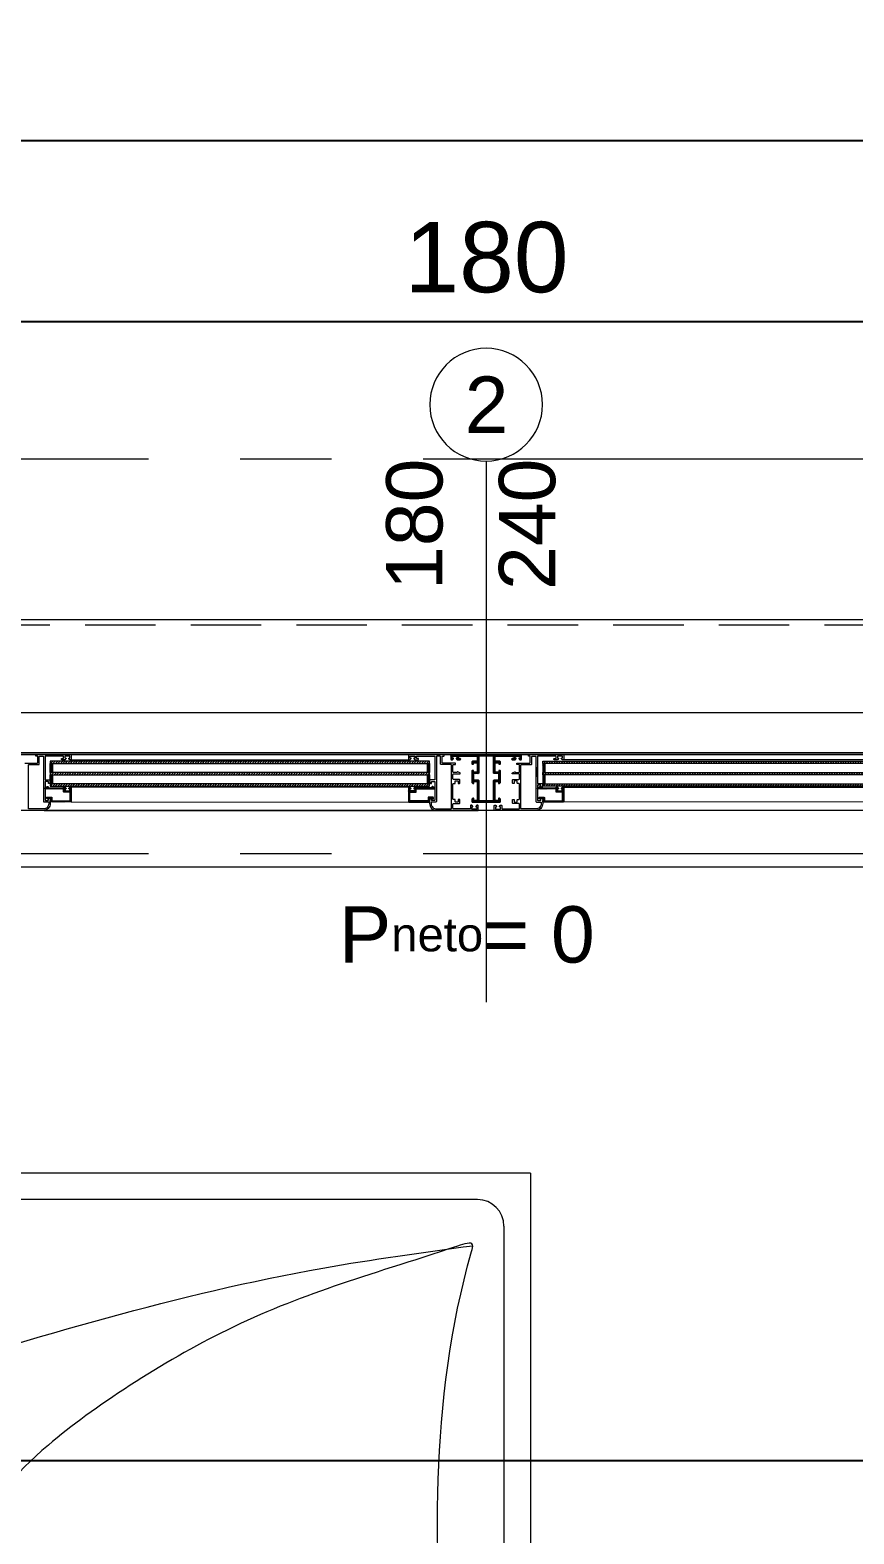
# Model space of a CAD drawing. Header units: centimetres. Extents: x 105417 to 110818, y -55119 to -48326.
# Drawn here: x 109283.3 to 109429.6, y -52203 to -51936.2 of the extents above; entities that cross this region are included whole.
import ezdxf

# ---------------------------------------------------------------- set-up
doc = ezdxf.new("R2010")
doc.units = ezdxf.units.CM
doc.header["$LTSCALE"] = 50
doc.header["$MEASUREMENT"] = 0
doc.linetypes.add('AXES', pattern=[2, 1.25, -0.25, 0.25, -0.25])
doc.linetypes.add('CACHE', pattern=[0.375, 0.25, -0.125])
doc.layers.get('0').update_dxf_attribs({"color": 8})
for name, color, linetype in [('AXES', 10, 'AXES'), ('BORD', 5, 'Continuous'), ('COTE 50ème', 1, 'Continuous')]:
    doc.layers.add(name, color=color, linetype=linetype)
for name, color, linetype, lineweight in [('CONSOLE ISOL.', 214, 'Continuous', 15), ('MACONNERIE COUPE', 7, 'Continuous', 30), ('mobilimi', 8, 'Continuous', 9), ('WINDOWS', 21, 'Continuous', 5)]:
    doc.layers.add(name, color=color, linetype=linetype, lineweight=lineweight)
doc.styles.add('GENERATED_STYLE_1', font='arial.ttf')
doc.styles.add('RS_TXT_50', font='arial.ttf', dxfattribs={"height": 12.5})
doc.dimstyles.new('RS_50CM_LINEAIRE', dxfattribs={"dimscale": 5, "dimtxt": 12.5, "dimasz": 1.5, "dimexe": 1, "dimexo": 2.5, "dimgap": 1, "dimtad": 1, "dimdec": 1, "dimrnd": 0.5, "dimdsep": 46, "dimtxsty": 'RS_TXT_50', "dimblk1": 'ARCHTICK', "dimblk2": 'ARCHTICK', "dimsah": 1, "dimcen": 2.5, "dimdle": 1, "dimclrt": 4, "dimadec": 0, "dimazin": 2, "dimtfac": 1, "dimtdec": 1, "dimtix": 1, "dimtmove": 2, "dimatfit": 3, "dimfxl": 1, "dimtolj": 1, "dimtzin": 0, "dimarcsym": 0})
pattern_1 = [(135, (-46708.70849, -43852.52553), (-0.08838834765, -0.08838834765), [])]
pattern_2 = [(135, (-46708.9128, -43852.52553), (-0.2209708691, -0.2209708691), [])]

# ---------------------------------------------------------------- blocks, each defined once
blk = doc.blocks.new('A$Ceb270309')
at = {"layer": 'AXES', "lineweight": 5, "ltscale": 1.3}
for p, q in [((3195, -1150), (-1985, -1150)), ((3195, -1220), (-1985, -1220))]:
    blk.add_line(p, q, dxfattribs=at)
blk = doc.blocks.new('A$C5934f773')
at = {"layer": 'mobilimi'}
for p, q in [((79.77, -197.79), (79.77, 0)), ((75.06, -188.38), (75.06, -30.8)), ((70.35, -193.09), (-70.35, -193.09)), ((79.77, -197.79), (-79.77, -197.79))]:
    blk.add_line(p, q, dxfattribs=at)
blk.add_arc((70.35, -188.38), 4.71, 270, 0, dxfattribs=at)
for points, knots in [([(-69.01, -187.94), (-51.08, -186.03), (-9.57, -181.63), (39.53, -179.68), (67.8, -187.91), (61.62, -169.18), (55.29, -146.25), (25.25, -100.36), (13.63, -98.53), (-3.54, -82.98), (9.94, -75.16), (19.96, -66.56), (27.58, -57.55), (32.87, -50.55), (11.56, -65.79), (-0.19, -65.11), (-3.33, -62.52), (-9.91, -60.66)], [5766.267478, 5766.267478, 5766.267478, 5766.267478, 6326.544882, 7063.125625, 7075.853468, 7104.137891, 7482.255608, 7822.118426, 8365.070605, 8376.683952, 8384.467459, 8620.875161, 8806.816714, 8824.217175, 8839.174614, 9041.086843, 9254.378307, 9254.378307, 9254.378307, 9254.378307]), ([(32.39, -50.81), (35.9, -62.16), (47.14, -98.56), (60.96, -143.78), (65.67, -178.67), (66.87, -187.55)], [0, 0, 0, 0, 378.531329, 1213.951151, 1499.195268, 1499.195268, 1499.195268, 1499.195268])]:
    blk.add_open_spline(points, degree=3, knots=knots, dxfattribs=at)
blk = doc.blocks.new('DRITARE POS 2')
at = {"layer": 'WINDOWS'}
h = blk.add_hatch(dxfattribs=at)
h.set_pattern_fill('ANSI31', color=140, scale=2.5, angle=450)
h.set_pattern_definition(pattern_2)
h.paths.add_polyline_path([(-8.71, -80.01), (-8.71, -12.58), (-8.31, -12.58), (-8.31, -80.01)])
h.paths.add_polyline_path([(-6.71, -80.01), (-6.71, -12.58), (-6.31, -12.58), (-6.31, -80.01)])
h.paths.add_polyline_path([(-4.71, -80.02), (-4.71, -12.58), (-4.31, -12.58), (-4.31, -80.02)])
at = {"layer": 'WINDOWS', "transparency": 33554559}
h = blk.add_hatch(dxfattribs=at)
h.set_pattern_fill('ANSI31', color=140, angle=450)
h.set_pattern_definition([(135, (-46708.90849, -43835.52553), (-0.08838834765, -0.08838834765), [])])
h.paths.add_polyline_path([(-6.71, -12.58), (-8.31, -12.58), (-8.31, -12.98), (-6.71, -12.98)])
h.paths.add_polyline_path([(-4.71, -12.58), (-6.31, -12.58), (-6.31, -12.98), (-4.71, -12.98)])
h.paths.add_polyline_path([(-6.71, -79.61), (-8.31, -79.61), (-8.31, -80.01), (-6.71, -80.01)])
h.paths.add_polyline_path([(-4.71, -79.61), (-6.31, -79.61), (-6.31, -80.01), (-4.71, -80.01)])
h = blk.add_hatch(dxfattribs=at)
h.set_pattern_fill('ANSI31', color=256, angle=450)
h.set_pattern_definition(pattern_1)
h.paths.add_polyline_path([(-1.49, -76.33, 0.414214), (-1.55, -76.27), (-4.06, -76.27, 0.414214), (-4.11, -76.33), (-4.11, -76.54, 0.250765), (-4.09, -76.58), (-3.92, -76.71, 0.599022), (-3.83, -76.67), (-3.83, -76.59, -0.414214), (-3.78, -76.54), (-3.51, -76.54, -0.414214), (-3.46, -76.59), (-3.46, -77.34, -0.414214), (-3.51, -77.39), (-3.78, -77.39, -0.414214), (-3.83, -77.34), (-3.83, -77.26, 0.599022), (-3.92, -77.22), (-4.09, -77.35, 0.250765), (-4.11, -77.39), (-4.11, -77.6, 0.414214), (-4.06, -77.66), (-4.02, -77.66), (-4.02, -80.34, -0.414214), (-4.07, -80.4), (-4.15, -80.4, 0.603122), (-4.23, -80.55), (-3.98, -80.9, 0.737396), (-3.81, -80.85), (-3.81, -77.71, -0.414214), (-3.76, -77.66), (-3.31, -77.66, 0.414214), (-3.22, -77.56), (-3.22, -76.55, -0.414214), (-3.16, -76.5), (-1.81, -76.5, -0.414214), (-1.72, -76.59), (-1.72, -79.63, -0.414214), (-1.81, -79.73), (-2.28, -79.73, 0.414214), (-2.37, -79.82), (-2.37, -80.56, 1.657435), (-2.12, -80.43, -0.247394), (-2.15, -80.38), (-2.15, -80.01, -0.414214), (-2.09, -79.95), (-1.74, -79.95), (-1.74, -80.01), (-1.49, -80.01), (-1.49, -79.95)])
at = {"layer": 'WINDOWS'}
h = blk.add_hatch(dxfattribs=at)
h.set_pattern_fill('ANSI31', color=256, angle=450)
h.set_pattern_definition(pattern_1)
h.paths.add_polyline_path([(-9.61, -85.22, -0.414214), (-9.56, -85.16), (-9.26, -85.16, -0.414214), (-9.2, -85.22), (-9.2, -85.44, 1), (-9, -85.44), (-9, -84.9, 0.250765), (-9.02, -84.86), (-9.19, -84.74, 0.599022), (-9.28, -84.79), (-9.28, -84.87, -0.414214), (-9.33, -84.92), (-9.59, -84.92, -0.414214), (-9.65, -84.87), (-9.65, -84.08, -0.414214), (-9.59, -84.03), (-9.33, -84.03, -0.414214), (-9.28, -84.08), (-9.28, -84.19, 0.599022), (-9.19, -84.24), (-9.02, -84.13, 0.250765), (-9, -84.08), (-9, -83.84, 0.414214), (-9.05, -83.78), (-9.84, -83.78, 0.414214), (-9.89, -83.84), (-9.89, -90.06), (-9.89, -96.27, 0.414214), (-9.84, -96.33), (-9.05, -96.33, 0.414214), (-9, -96.27), (-9, -96.03, 0.250765), (-9.02, -95.98), (-9.19, -95.87, 0.599022), (-9.28, -95.92), (-9.28, -96.03, -0.414214), (-9.33, -96.08), (-9.59, -96.08, -0.414214), (-9.65, -96.03), (-9.65, -95.24, -0.414214), (-9.59, -95.19), (-9.33, -95.19, -0.414214), (-9.28, -95.24), (-9.28, -95.32, 0.599022), (-9.19, -95.37), (-9.02, -95.25, 0.250765), (-9, -95.21), (-9, -94.68, 1), (-9.2, -94.68), (-9.2, -94.89, -0.414214), (-9.26, -94.95), (-9.56, -94.95, -0.414214), (-9.61, -94.89), (-9.61, -91.72, -0.414214), (-9.56, -91.66), (-8.83, -91.66, -0.414214), (-8.74, -91.75), (-8.74, -92.41, 0.414214), (-8.55, -92.59), (-8.29, -92.59, 0.198912), (-8.25, -92.58), (-8.19, -92.52, 0.198912), (-8.18, -92.48), (-8.18, -92.37, 0.414214), (-8.23, -92.31), (-8.4, -92.31, -0.414214), (-8.46, -92.26), (-8.46, -91.75, -0.414214), (-8.36, -91.66), (-6.91, -91.66, -0.414214), (-6.81, -91.75), (-6.81, -92.26, -0.414214), (-6.87, -92.31), (-7.04, -92.31, 0.414214), (-7.09, -92.37), (-7.09, -92.48, 0.198912), (-7.08, -92.52), (-7.02, -92.58, 0.198912), (-6.98, -92.59), (-4.97, -92.59, 0.198912), (-4.93, -92.58), (-4.78, -92.42, 0.198912), (-4.76, -92.38), (-4.76, -92.31, 0.414214), (-4.82, -92.26), (-5, -92.26, -0.340481), (-5.13, -92.16), (-5.13, -91.75, -0.414214), (-5.04, -91.66), (-1.87, -91.66, -0.414214), (-1.77, -91.75), (-1.77, -92.16, -0.414214), (-1.87, -92.26), (-2.09, -92.26, 0.414214), (-2.15, -92.31), (-2.15, -92.38, 0.198912), (-2.13, -92.42), (-1.98, -92.58, 0.198912), (-1.94, -92.59), (-1.55, -92.59, 0.414214), (-1.49, -92.54), (-1.49, -90.06), (-1.49, -87.57, 0.414214), (-1.55, -87.52), (-1.94, -87.52, 0.198912), (-1.98, -87.53), (-2.13, -87.69, 0.198912), (-2.15, -87.73), (-2.15, -87.8, 0.414214), (-2.09, -87.85), (-1.87, -87.85, -0.414214), (-1.77, -87.95), (-1.77, -88.36, -0.414214), (-1.87, -88.45), (-5.04, -88.45, -0.414214), (-5.13, -88.36), (-5.13, -87.95, -0.340481), (-5, -87.85), (-4.82, -87.85, 0.414214), (-4.76, -87.8), (-4.76, -87.73, 0.198912), (-4.78, -87.69), (-4.93, -87.53, 0.198912), (-4.97, -87.52), (-6.98, -87.52, 0.198912), (-7.02, -87.53), (-7.08, -87.59, 0.198912), (-7.09, -87.63), (-7.09, -87.74, 0.414214), (-7.04, -87.8), (-6.87, -87.8, -0.414214), (-6.81, -87.85), (-6.81, -88.36, -0.414214), (-6.91, -88.45), (-8.36, -88.45, -0.414214), (-8.46, -88.36), (-8.46, -87.85, -0.414214), (-8.4, -87.8), (-8.23, -87.8, 0.414214), (-8.18, -87.74), (-8.18, -87.63, 0.198912), (-8.19, -87.59), (-8.25, -87.53, 0.198912), (-8.29, -87.52), (-8.55, -87.52, 0.414214), (-8.74, -87.7), (-8.74, -88.36, -0.414214), (-8.83, -88.45), (-9.56, -88.45, -0.414214), (-9.61, -88.39)])
h.paths.add_polyline_path([(-9.56, -88.73), (-6.63, -88.73), (-6.53, -88.64), (-6.53, -87.89), (-6.44, -87.8), (-5.51, -87.8), (-5.41, -87.89), (-5.41, -88.64), (-5.32, -88.73), (-1.83, -88.73), (-1.77, -88.79), (-1.77, -90.06), (-1.77, -91.32), (-1.83, -91.38), (-5.32, -91.38), (-5.41, -91.47), (-5.41, -92.22), (-5.51, -92.31), (-6.44, -92.31), (-6.53, -92.22), (-6.53, -91.47), (-6.63, -91.38), (-9.56, -91.38), (-9.61, -91.32), (-9.61, -90.06), (-9.61, -88.79)], flags=16)
h = blk.add_hatch(dxfattribs=at)
h.set_pattern_fill('ANSI31', color=140, scale=2.5, angle=450)
h.set_pattern_definition(pattern_2)
h.paths.add_polyline_path([(-8.71, -100.09), (-8.71, -167.42), (-8.31, -167.42), (-8.31, -100.09)])
h.paths.add_polyline_path([(-6.71, -100.09), (-6.71, -167.42), (-6.31, -167.42), (-6.31, -100.09)])
h.paths.add_polyline_path([(-4.71, -100.09), (-4.71, -167.42), (-4.31, -167.42), (-4.31, -100.09)])
at = {"layer": 'WINDOWS', "transparency": 33554559}
h = blk.add_hatch(dxfattribs=at)
h.set_pattern_fill('ANSI31', color=140, angle=450)
h.set_pattern_definition([(135, (-46708.90849, -43869.52553), (-0.08838834765, -0.08838834765), [])])
h.paths.add_polyline_path([(-6.71, -167.42), (-8.31, -167.42), (-8.31, -167.02), (-6.71, -167.02)])
h.paths.add_polyline_path([(-4.71, -167.42), (-6.31, -167.42), (-6.31, -167.02), (-4.71, -167.02)])
h.paths.add_polyline_path([(-6.71, -100.49), (-8.31, -100.49), (-8.31, -100.09), (-6.71, -100.09)])
h.paths.add_polyline_path([(-4.71, -100.49), (-6.31, -100.49), (-6.31, -100.09), (-4.71, -100.09)])
h = blk.add_hatch(dxfattribs=at)
h.set_pattern_fill('ANSI31', color=256, angle=450)
h.set_pattern_definition(pattern_1)
h.paths.add_polyline_path([(-1.49, -100.16), (-1.49, -100.1), (-1.74, -100.1), (-1.74, -100.16), (-2.09, -100.16, -0.414214), (-2.15, -100.1), (-2.15, -99.73, -0.247394), (-2.12, -99.68, 1.657435), (-2.37, -99.55), (-2.37, -100.29, 0.414214), (-2.28, -100.38), (-1.81, -100.38, -0.414214), (-1.72, -100.48), (-1.72, -103.52, -0.414214), (-1.81, -103.61), (-3.16, -103.61, -0.414214), (-3.22, -103.56), (-3.22, -102.55, 0.414214), (-3.31, -102.46), (-3.76, -102.46, -0.414214), (-3.81, -102.4), (-3.81, -99.26, 0.737396), (-3.98, -99.21), (-4.23, -99.57, 0.603122), (-4.15, -99.71), (-4.07, -99.71, -0.414214), (-4.02, -99.77), (-4.02, -102.46), (-4.06, -102.46, 0.414214), (-4.11, -102.51), (-4.11, -102.72, 0.250765), (-4.09, -102.76), (-3.92, -102.89, 0.599022), (-3.83, -102.85), (-3.83, -102.77, -0.414214), (-3.78, -102.72), (-3.51, -102.72, -0.414214), (-3.46, -102.77), (-3.46, -103.52, -0.414214), (-3.51, -103.58), (-3.78, -103.58, -0.414214), (-3.83, -103.52), (-3.83, -103.44, 0.599022), (-3.92, -103.4), (-4.09, -103.53, 0.250765), (-4.11, -103.58), (-4.11, -103.78, 0.414214), (-4.06, -103.84), (-1.55, -103.84, 0.414214), (-1.49, -103.78)])
h = blk.add_hatch(dxfattribs=at)
h.set_pattern_fill('ANSI31', color=256, angle=450)
h.set_pattern_definition([(135, (-46708.71279, -43862.46996), (-0.08838834765, -0.08838834765), [])])
h.paths.add_polyline_path([(-1.72, -167.05, -0.414214), (-1.81, -167.14), (-2.28, -167.14, 0.414214), (-2.37, -167.23), (-2.37, -167.97, 1.835735), (-2.15, -167.82), (-2.15, -167.36), (-1.74, -167.36), (-1.5, -167.42), (-1.5, -163.74, 0.414214), (-1.55, -163.69), (-4.06, -163.69, 0.414214), (-4.12, -163.74), (-4.12, -163.95, 0.250765), (-4.09, -163.99), (-3.92, -164.12, 0.599022), (-3.84, -164.08), (-3.84, -163.95), (-3.46, -163.95), (-3.46, -164.81), (-3.84, -164.81), (-3.84, -164.67, 0.649779), (-3.93, -164.63), (-4.1, -164.76, 0.212283), (-4.12, -164.81), (-4.12, -165.01, 0.414214), (-4.06, -165.07), (-4.02, -165.07), (-4.02, -167.81), (-4.15, -167.81, 0.603122), (-4.23, -167.96), (-3.99, -168.31, 0.737396), (-3.82, -168.26), (-3.82, -165.07), (-3.31, -165.07, 0.414214), (-3.22, -164.97), (-3.22, -163.91), (-1.81, -163.91, -0.414214), (-1.72, -164)])
at = {"layer": 'WINDOWS', "color": 165, "linetype": 'CACHE'}
blk.add_line((-32.9, -180), (-32.9, 0), dxfattribs=at)
at = {"layer": 'WINDOWS'}
for p, q in [((-0.01, -11.48), (0, -81.19)), ((-9.89, -16.28), (-9.89, -76.34)), ((-9, -16.26), (-9, -76.34)), ((-4.11, -76.33), (-4.12, -16.26)), ((-1.5, -16.26), (-1.49, -76.33)), ((-5.98, -80.95), (-7.66, -80.95)), ((-0.01, -168.52), (0, -98.92)), ((-9.89, -163.72), (-9.89, -103.78)), ((-9, -163.74), (-9, -103.78)), ((-4.11, -103.78), (-4.12, -163.74)), ((-1.5, -163.74), (-1.49, -103.78)), ((-9.9, -171.27), (-9.9, -169.89))]:
    blk.add_line(p, q, dxfattribs=at)
at = {"layer": 'WINDOWS', "color": 165}
blk.add_line((-61.99, -90.06), (34.01, -90.06), dxfattribs=at)
for points in [[(-9.9, 0), (-9.9, -180), (-33.9, -180), (-33.9, 0)], [(-10.3, -179.6), (-10.3, -0.4), (-9.9, 0), (-9.9, -180)], [(0, 0), (0, -180), (10, -180), (10, 0)]]:
    blk.add_lwpolyline(points, close=True, dxfattribs=at)
at = {"layer": 'WINDOWS'}
for points in [[(-9.9, -180), (-9.9, 0), (0, 0), (0, -180)], [(-1.77, -90.06), (-1.77, -88.79), (-1.83, -88.73), (-5.32, -88.73), (-5.41, -88.64), (-5.41, -87.89), (-5.51, -87.8), (-6.44, -87.8), (-6.53, -87.89), (-6.53, -88.64), (-6.63, -88.73), (-9.56, -88.73), (-9.61, -88.79), (-9.61, -90.06), (-9.61, -91.32), (-9.56, -91.38), (-6.63, -91.38), (-6.53, -91.47), (-6.53, -92.22), (-6.44, -92.31), (-5.51, -92.31), (-5.41, -92.22), (-5.41, -91.47), (-5.32, -91.38), (-1.83, -91.38), (-1.77, -91.32)]]:
    blk.add_lwpolyline(points, close=True, dxfattribs=at)
at = {"layer": 'WINDOWS', "color": 140}
for points in [[(-8.71, -80.01), (-8.71, -12.58), (-8.31, -12.58), (-8.31, -80.01)], [(-6.71, -80.01), (-6.71, -12.58), (-6.31, -12.58), (-6.31, -80.01)], [(-4.71, -80.02), (-4.71, -12.58), (-4.31, -12.58), (-4.31, -80.02)], [(-6.71, -79.61), (-8.31, -79.61), (-8.31, -80.01), (-6.71, -80.01)], [(-4.71, -79.61), (-6.31, -79.61), (-6.31, -80.01), (-4.71, -80.01)], [(-8.71, -100.09), (-8.71, -167.42), (-8.31, -167.42), (-8.31, -100.09)], [(-6.71, -100.49), (-8.31, -100.49), (-8.31, -100.09), (-6.71, -100.09)], [(-6.71, -100.09), (-6.71, -167.42), (-6.31, -167.42), (-6.31, -100.09)], [(-4.71, -100.49), (-6.31, -100.49), (-6.31, -100.09), (-4.71, -100.09)], [(-4.71, -100.09), (-4.71, -167.42), (-4.31, -167.42), (-4.31, -100.09)], [(-6.71, -167.42), (-8.31, -167.42), (-8.31, -167.02), (-6.71, -167.02)], [(-4.71, -167.42), (-6.31, -167.42), (-6.31, -167.02), (-4.71, -167.02)]]:
    blk.add_lwpolyline(points, close=True, dxfattribs=at)
at = {"layer": 'WINDOWS'}
for points in [[(0, -88.58, -0.414214), (-0.06, -88.64), (-0.84, -88.64, -0.414214), (-0.9, -88.58), (-0.9, -88.38, -0.250765), (-0.87, -88.33), (-0.7, -88.2, -0.599022), (-0.62, -88.24), (-0.62, -88.34, 0.414214), (-0.56, -88.39), (-0.3, -88.39, 0.414214), (-0.24, -88.34), (-0.24, -87.55, 0.414214), (-0.3, -87.5), (-0.56, -87.5, 0.414214), (-0.62, -87.55), (-0.62, -87.65, -0.599022), (-0.7, -87.69), (-0.87, -87.56, -0.250765), (-0.9, -87.52), (-0.9, -87.31, -0.414214), (-0.84, -87.26), (-0.34, -87.26, 0.414214), (-0.28, -87.2), (-0.28, -84.25, 0.414214), (-0.37, -84.16), (-1.12, -84.16, 0.414214), (-1.21, -84.25), (-1.21, -85.28, -0.414214), (-1.31, -85.37), (-1.87, -85.37, -0.414214), (-1.96, -85.28), (-1.96, -85.15, -0.414214), (-1.9, -85.09), (-1.55, -85.09, 0.414214), (-1.49, -85.03), (-1.49, -84.59, 0.414214), (-1.55, -84.53), (-1.9, -84.53, -0.414214), (-1.96, -84.47), (-1.96, -84.21, 0.414214), (-2.02, -84.16), (-4.7, -84.16, 0.414214), (-4.76, -84.21), (-4.76, -84.47, -0.414214), (-4.82, -84.53), (-5.17, -84.53, 0.414214), (-5.23, -84.59), (-5.23, -85.03, 0.414214), (-5.17, -85.09), (-4.82, -85.09, -0.414214), (-4.76, -85.15), (-4.76, -85.28, -0.414214), (-4.85, -85.37), (-5.41, -85.37, -0.414214), (-5.51, -85.28), (-5.51, -84.25, 0.414214), (-5.6, -84.16), (-6.38, -84.16, 0.414214), (-6.48, -84.25), (-6.48, -85.37, -0.809546), (-6.66, -85.41), (-6.85, -84.98, -0.543142), (-6.79, -84.9, 0.414214), (-6.74, -84.85), (-6.74, -84.25, 0.414214), (-6.83, -84.16), (-8.06, -84.16, 0.414214), (-8.12, -84.21), (-8.12, -84.57, -0.414214), (-8.18, -84.62), (-8.34, -84.62, -0.414214), (-8.4, -84.57), (-8.4, -82.35, 0.414214), (-8.49, -82.25), (-9.56, -82.25, 0.414214), (-9.61, -82.31), (-9.61, -82.51, -0.414214), (-9.67, -82.57), (-9.84, -82.57, -0.414214), (-9.89, -82.51), (-9.89, -76.34, -0.414214), (-9.84, -76.28), (-9.05, -76.28, -0.414214), (-9, -76.34), (-9, -76.54, -0.250765), (-9.02, -76.59), (-9.19, -76.72, -0.599022), (-9.28, -76.67), (-9.28, -76.58, 0.414214), (-9.33, -76.52), (-9.59, -76.52, 0.414214), (-9.65, -76.58), (-9.65, -77.36, 0.414214), (-9.59, -77.42), (-9.33, -77.42, 0.414214), (-9.28, -77.36), (-9.28, -77.27, -0.599022), (-9.19, -77.22), (-9.02, -77.35, -0.250765), (-9, -77.4), (-9, -77.98, -0.414214), (-9.05, -78.03), (-9.15, -78.03, -0.414214), (-9.2, -77.98), (-9.2, -77.72, 0.414214), (-9.26, -77.66), (-9.56, -77.66, 0.414214), (-9.61, -77.72), (-9.61, -80.89, 0.414214), (-9.56, -80.95), (-4.82, -80.95, 0.414214), (-4.76, -80.89), (-4.76, -80.07, -0.414214), (-4.71, -80.01), (-4.32, -80.01, -0.198912), (-4.28, -80.03), (-4.13, -80.18, -0.198912), (-4.11, -80.22), (-4.11, -80.29, -0.414214), (-4.17, -80.35), (-4.39, -80.35, 0.414214), (-4.48, -80.44), (-4.48, -80.85, 0.414214), (-4.39, -80.95), (-1.87, -80.95, 0.414214), (-1.77, -80.85), (-1.77, -80.44, 0.414214), (-1.87, -80.35), (-2.09, -80.35, -0.414214), (-2.15, -80.29), (-2.15, -80.22, -0.198912), (-2.13, -80.18), (-1.98, -80.03, -0.198912), (-1.94, -80.01), (-1.21, -80.01, -0.414214), (0, -81.23)], [(-1.74, -79.95), (-2.09, -79.95, 0.414214), (-2.15, -80.01), (-2.15, -80.38, 0.247394), (-2.12, -80.43, -1.657435), (-2.37, -80.56), (-2.37, -79.82, -0.414214), (-2.28, -79.73), (-1.81, -79.73, 0.414214), (-1.72, -79.63), (-1.72, -76.59, 0.414214), (-1.81, -76.5), (-3.16, -76.5, 0.414214), (-3.22, -76.55), (-3.22, -77.56, -0.414214), (-3.31, -77.66), (-3.76, -77.66, 0.414214), (-3.81, -77.71), (-3.81, -80.85, -0.737396), (-3.98, -80.9), (-4.23, -80.55, -0.603122), (-4.15, -80.4), (-4.07, -80.4, 0.414214), (-4.02, -80.34), (-4.02, -77.66), (-4.06, -77.66, -0.414214), (-4.11, -77.6), (-4.11, -77.39, -0.250765), (-4.09, -77.35), (-3.92, -77.22, -0.599022), (-3.83, -77.26), (-3.83, -77.34, 0.414214), (-3.78, -77.39), (-3.51, -77.39, 0.414214), (-3.46, -77.34), (-3.46, -76.59, 0.414214), (-3.51, -76.54), (-3.78, -76.54, 0.414214), (-3.83, -76.59), (-3.83, -76.67, -0.599022), (-3.92, -76.71), (-4.09, -76.58, -0.250765), (-4.11, -76.54), (-4.11, -76.33, -0.414214), (-4.06, -76.27), (-1.55, -76.27, -0.414214), (-1.49, -76.33), (-1.49, -79.95), (-1.49, -80.01), (-1.74, -80.01)], [(-1.49, -80.39, -0.414214), (-1.4, -80.29), (-1.18, -80.29), (-1.18, -80.29, -0.414214), (-0.28, -81.23), (-0.28, -83.82, -0.414214), (-0.34, -83.88), (-8.06, -83.88, -0.414214), (-8.12, -83.82), (-8.12, -82.07, 0.414214), (-8.21, -81.97), (-9.52, -81.97, -0.414214), (-9.61, -81.88), (-9.61, -81.32, -0.414214), (-9.52, -81.23), (-1.59, -81.23, 0.414214), (-1.49, -81.13)], [(-1.49, -90.06), (-1.49, -87.57, 0.414214), (-1.55, -87.52), (-1.94, -87.52, 0.198912), (-1.98, -87.53), (-2.13, -87.69, 0.198912), (-2.15, -87.73), (-2.15, -87.8, 0.414214), (-2.09, -87.85), (-1.87, -87.85, -0.414214), (-1.77, -87.95), (-1.77, -88.36, -0.414214), (-1.87, -88.45), (-5.04, -88.45, -0.414214), (-5.13, -88.36), (-5.13, -87.95, -0.340481), (-5, -87.85), (-4.82, -87.85, 0.414214), (-4.76, -87.8), (-4.76, -87.73, 0.198912), (-4.78, -87.69), (-4.93, -87.53, 0.198912), (-4.97, -87.52), (-6.98, -87.52, 0.198912), (-7.02, -87.53), (-7.08, -87.59, 0.198912), (-7.09, -87.63), (-7.09, -87.74, 0.414214), (-7.04, -87.8), (-6.87, -87.8, -0.414214), (-6.81, -87.85), (-6.81, -88.36, -0.414214), (-6.91, -88.45), (-8.36, -88.45, -0.414214), (-8.46, -88.36), (-8.46, -87.85, -0.414214), (-8.4, -87.8), (-8.23, -87.8, 0.414214), (-8.18, -87.74), (-8.18, -87.63, 0.198912), (-8.19, -87.59), (-8.25, -87.53, 0.198912), (-8.29, -87.52), (-8.55, -87.52, 0.414214), (-8.74, -87.7), (-8.74, -88.36, -0.414214), (-8.83, -88.45), (-9.56, -88.45, -0.414214), (-9.61, -88.39), (-9.61, -85.22, -0.414214), (-9.56, -85.16), (-9.26, -85.16, -0.414214), (-9.2, -85.22), (-9.2, -85.44, 1), (-9, -85.44), (-9, -84.9, 0.250765), (-9.02, -84.86), (-9.19, -84.74, 0.599022), (-9.28, -84.79), (-9.28, -84.87, -0.414214), (-9.33, -84.92), (-9.59, -84.92, -0.414214), (-9.65, -84.87), (-9.65, -84.08, -0.414214), (-9.59, -84.03), (-9.33, -84.03, -0.414214), (-9.28, -84.08), (-9.28, -84.19, 0.599022), (-9.19, -84.24), (-9.02, -84.13, 0.250765), (-9, -84.08), (-9, -83.84, 0.414214), (-9.05, -83.78), (-9.84, -83.78, 0.414214), (-9.89, -83.84), (-9.89, -90.06), (-9.89, -96.27, 0.414214), (-9.84, -96.33), (-9.05, -96.33, 0.414214), (-9, -96.27), (-9, -96.03, 0.250765), (-9.02, -95.98), (-9.19, -95.87, 0.599022), (-9.28, -95.92), (-9.28, -96.03, -0.414214), (-9.33, -96.08), (-9.59, -96.08, -0.414214), (-9.65, -96.03), (-9.65, -95.24, -0.414214), (-9.59, -95.19), (-9.33, -95.19, -0.414214), (-9.28, -95.24), (-9.28, -95.32, 0.599022), (-9.19, -95.37), (-9.02, -95.25, 0.250765), (-9, -95.21), (-9, -94.68, 1), (-9.2, -94.68), (-9.2, -94.89, -0.414214), (-9.26, -94.95), (-9.56, -94.95, -0.414214), (-9.61, -94.89), (-9.61, -91.72, -0.414214), (-9.56, -91.66), (-8.83, -91.66, -0.414214), (-8.74, -91.75), (-8.74, -92.41, 0.414214), (-8.55, -92.59), (-8.29, -92.59, 0.198912), (-8.25, -92.58), (-8.19, -92.52, 0.198912), (-8.18, -92.48), (-8.18, -92.37, 0.414214), (-8.23, -92.31), (-8.4, -92.31, -0.414214), (-8.46, -92.26), (-8.46, -91.75, -0.414214), (-8.36, -91.66), (-6.91, -91.66, -0.414214), (-6.81, -91.75), (-6.81, -92.26, -0.414214), (-6.87, -92.31), (-7.04, -92.31, 0.414214), (-7.09, -92.37), (-7.09, -92.48, 0.198912), (-7.08, -92.52), (-7.02, -92.58, 0.198912), (-6.98, -92.59), (-4.97, -92.59, 0.198912), (-4.93, -92.58), (-4.78, -92.42, 0.198912), (-4.76, -92.38), (-4.76, -92.31, 0.414214), (-4.82, -92.26), (-5, -92.26, -0.340481), (-5.13, -92.16), (-5.13, -91.75, -0.414214), (-5.04, -91.66), (-1.87, -91.66, -0.414214), (-1.77, -91.75), (-1.77, -92.16, -0.414214), (-1.87, -92.26), (-2.09, -92.26, 0.414214), (-2.15, -92.31), (-2.15, -92.38, 0.198912), (-2.13, -92.42), (-1.98, -92.58, 0.198912), (-1.94, -92.59), (-1.55, -92.59, 0.414214), (-1.49, -92.54)], [(0, -91.53, 0.414214), (-0.06, -91.47), (-0.84, -91.47, 0.414214), (-0.9, -91.53), (-0.9, -91.74, 0.250765), (-0.87, -91.78), (-0.7, -91.91, 0.599022), (-0.62, -91.87), (-0.62, -91.77, -0.414214), (-0.56, -91.72), (-0.3, -91.72, -0.414214), (-0.24, -91.77), (-0.24, -92.56, -0.414214), (-0.3, -92.61), (-0.56, -92.61, -0.414214), (-0.62, -92.56), (-0.62, -92.46, 0.599022), (-0.7, -92.42), (-0.87, -92.55, 0.250765), (-0.9, -92.59), (-0.9, -92.8, 0.414214), (-0.84, -92.86), (-0.34, -92.86, -0.414214), (-0.28, -92.91), (-0.28, -95.86, -0.414214), (-0.37, -95.95), (-1.12, -95.95, -0.414214), (-1.21, -95.86), (-1.21, -94.83, 0.414214), (-1.31, -94.74), (-1.87, -94.74, 0.414214), (-1.96, -94.83), (-1.96, -94.96, 0.414214), (-1.9, -95.02), (-1.55, -95.02, -0.414214), (-1.49, -95.08), (-1.49, -95.52, -0.414214), (-1.55, -95.58), (-1.9, -95.58, 0.414214), (-1.96, -95.64), (-1.96, -95.9, -0.414214), (-2.02, -95.95), (-4.7, -95.95, -0.414214), (-4.76, -95.9), (-4.76, -95.64, 0.414214), (-4.82, -95.58), (-5.17, -95.58, -0.414214), (-5.23, -95.52), (-5.23, -95.08, -0.414214), (-5.17, -95.02), (-4.82, -95.02, 0.414214), (-4.76, -94.96), (-4.76, -94.83, 0.414214), (-4.85, -94.74), (-5.41, -94.74, 0.414214), (-5.51, -94.83), (-5.51, -95.86, -0.414214), (-5.6, -95.95), (-6.38, -95.95, -0.414214), (-6.48, -95.86), (-6.48, -94.74, 0.809546), (-6.66, -94.7), (-6.85, -95.13, 0.543142), (-6.79, -95.21, -0.414214), (-6.74, -95.26), (-6.74, -95.86, -0.414214), (-6.83, -95.95), (-8.06, -95.95, -0.414214), (-8.12, -95.9), (-8.12, -95.54, 0.414214), (-8.18, -95.49), (-8.34, -95.49, 0.414214), (-8.4, -95.54), (-8.4, -97.76, -0.414214), (-8.49, -97.86), (-9.56, -97.86, -0.414214), (-9.61, -97.8), (-9.61, -97.6, 0.414214), (-9.67, -97.54), (-9.84, -97.54, 0.414214), (-9.89, -97.6), (-9.89, -103.78, 0.414214), (-9.84, -103.83), (-9.05, -103.83, 0.414214), (-9, -103.78), (-9, -103.57, 0.250765), (-9.02, -103.52), (-9.19, -103.39, 0.599022), (-9.28, -103.44), (-9.28, -103.53, -0.414214), (-9.33, -103.59), (-9.59, -103.59, -0.414214), (-9.65, -103.53), (-9.65, -102.75, -0.414214), (-9.59, -102.69), (-9.33, -102.69, -0.414214), (-9.28, -102.75), (-9.28, -102.84, 0.599022), (-9.19, -102.89), (-9.02, -102.76, 0.250765), (-9, -102.71), (-9, -102.13, 0.414214), (-9.05, -102.08), (-9.15, -102.08, 0.414214), (-9.2, -102.13), (-9.2, -102.39, -0.414214), (-9.26, -102.45), (-9.56, -102.45, -0.414214), (-9.61, -102.39), (-9.61, -99.22, -0.414214), (-9.56, -99.16), (-5.47, -99.16, -0.414214), (-5.41, -99.22), (-5.41, -100.04, 0.414214), (-5.36, -100.1), (-4.97, -100.1, 0.198912), (-4.93, -100.08), (-4.78, -99.93, 0.198912), (-4.76, -99.89), (-4.76, -99.82, 0.414214), (-4.82, -99.76), (-5.04, -99.76, -0.414214), (-5.13, -99.67), (-5.13, -99.26, -0.414214), (-5.04, -99.16), (-1.87, -99.16, -0.414214), (-1.77, -99.26), (-1.77, -99.67, -0.414214), (-1.87, -99.76), (-2.09, -99.76, 0.414214), (-2.15, -99.82), (-2.15, -99.89, 0.198912), (-2.13, -99.93), (-1.98, -100.08, 0.198912), (-1.94, -100.1), (-1.21, -100.1, 0.414214), (0, -98.88)], [(-1.49, -99.72, 0.414214), (-1.4, -99.82), (-1.18, -99.82), (-1.18, -99.82, 0.414214), (-0.28, -98.88), (-0.28, -96.29, 0.414214), (-0.34, -96.23), (-8.06, -96.23, 0.414214), (-8.12, -96.29), (-8.12, -98.04, -0.414214), (-8.21, -98.14), (-9.52, -98.14, 0.414214), (-9.61, -98.23), (-9.61, -98.79, 0.414214), (-9.52, -98.88), (-1.59, -98.88, -0.414214), (-1.49, -98.98)], [(-1.74, -100.16), (-2.09, -100.16, -0.414214), (-2.15, -100.1), (-2.15, -99.73, -0.247394), (-2.12, -99.68, 1.657435), (-2.37, -99.55), (-2.37, -100.29, 0.414214), (-2.28, -100.38), (-1.81, -100.38, -0.414214), (-1.72, -100.48), (-1.72, -103.52, -0.414214), (-1.81, -103.61), (-3.16, -103.61, -0.414214), (-3.22, -103.56), (-3.22, -102.55, 0.414214), (-3.31, -102.46), (-3.76, -102.46, -0.414214), (-3.81, -102.4), (-3.81, -99.26, 0.737396), (-3.98, -99.21), (-4.23, -99.57, 0.603122), (-4.15, -99.71), (-4.07, -99.71, -0.414214), (-4.02, -99.77), (-4.02, -102.46), (-4.06, -102.46, 0.414214), (-4.11, -102.51), (-4.11, -102.72, 0.250765), (-4.09, -102.76), (-3.92, -102.89, 0.599022), (-3.83, -102.85), (-3.83, -102.77, -0.414214), (-3.78, -102.72), (-3.51, -102.72, -0.414214), (-3.46, -102.77), (-3.46, -103.52, -0.414214), (-3.51, -103.58), (-3.78, -103.58, -0.414214), (-3.83, -103.52), (-3.83, -103.44, 0.599022), (-3.92, -103.4), (-4.09, -103.53, 0.250765), (-4.11, -103.58), (-4.11, -103.78, 0.414214), (-4.06, -103.84), (-1.55, -103.84, 0.414214), (-1.49, -103.78), (-1.49, -100.16), (-1.49, -100.1), (-1.74, -100.1)], [(-1.74, -167.36), (-2.09, -167.36, 0.414214), (-2.15, -167.42), (-2.15, -167.79, 0.247394), (-2.13, -167.84, -1.657435), (-2.37, -167.97), (-2.37, -167.23, -0.414214), (-2.28, -167.14), (-1.81, -167.14, 0.414214), (-1.72, -167.05), (-1.72, -164, 0.414214), (-1.81, -163.91), (-3.16, -163.91, 0.414214), (-3.22, -163.97), (-3.22, -164.97, -0.414214), (-3.31, -165.07), (-3.76, -165.07, 0.414214), (-3.82, -165.12), (-3.82, -168.26, -0.737396), (-3.99, -168.31), (-4.23, -167.96, -0.603122), (-4.15, -167.81), (-4.08, -167.81, 0.414214), (-4.02, -167.75), (-4.02, -165.07), (-4.06, -165.07, -0.414214), (-4.12, -165.01), (-4.12, -164.81, -0.250765), (-4.09, -164.76), (-3.92, -164.63, -0.599022), (-3.84, -164.67), (-3.84, -164.75, 0.414214), (-3.78, -164.81), (-3.52, -164.81, 0.414214), (-3.46, -164.75), (-3.46, -164, 0.414214), (-3.52, -163.95), (-3.78, -163.95, 0.414214), (-3.84, -164), (-3.84, -164.08, -0.599022), (-3.92, -164.12), (-4.09, -163.99, -0.250765), (-4.12, -163.95), (-4.12, -163.74, -0.414214), (-4.06, -163.69), (-1.55, -163.69, -0.414214), (-1.5, -163.74), (-1.5, -167.36), (-1.5, -167.42), (-1.74, -167.42)], [(-1.5, -167.79, -0.414214), (-1.4, -167.7), (-1.18, -167.7), (-1.18, -167.7, -0.414214), (-0.28, -168.63), (-0.28, -171.23, -0.414214), (-0.34, -171.28), (-8.07, -171.28, -0.414214), (-8.12, -171.23), (-8.12, -169.47, 0.414214), (-8.22, -169.38), (-9.52, -169.38, -0.414214), (-9.62, -169.29), (-9.62, -168.73, -0.414214), (-9.52, -168.63), (-1.59, -168.63, 0.414214), (-1.5, -168.54)]]:
    blk.add_lwpolyline(points, format="xyb", close=True, dxfattribs=at)
at = {"layer": 'WINDOWS', "color": 165}
blk.add_lwpolyline([(-71.99, -80.06, 1), (-71.99, -100.06, 1)], format="xyb", close=True, dxfattribs=at)
at = {"layer": 'WINDOWS'}
blk.add_lwpolyline([(-8.4, -171.97), (-8.4, -169.75, 0.414214), (-8.5, -169.66), (-9.56, -169.66, 0.414214), (-9.62, -169.71), (-9.62, -169.92, -0.414214), (-9.67, -169.98), (-9.84, -169.98, -0.414214), (-9.9, -169.92), (-9.9, -163.74, -0.414214), (-9.84, -163.69), (-9.06, -163.69, -0.414214), (-9, -163.74), (-9, -163.95, -0.250765), (-9.03, -163.99), (-9.19, -164.12, -0.599022), (-9.28, -164.08), (-9.28, -163.98, 0.414214), (-9.34, -163.93), (-9.6, -163.93, 0.414214), (-9.65, -163.98), (-9.65, -164.77, 0.414214), (-9.6, -164.82), (-9.34, -164.82, 0.414214), (-9.28, -164.77), (-9.28, -164.67, -0.599022), (-9.19, -164.63), (-9.03, -164.76, -0.250765), (-9, -164.81), (-9, -165.38, -0.414214), (-9.06, -165.44), (-9.15, -165.44, -0.414214), (-9.21, -165.38), (-9.21, -165.12, 0.414214), (-9.26, -165.07), (-9.56, -165.07, 0.414214), (-9.62, -165.12), (-9.62, -168.3, 0.414214), (-9.56, -168.35), (-5.47, -168.35, 0.414214), (-5.42, -168.3), (-5.42, -167.47, -0.414214), (-5.36, -167.42), (-4.97, -167.42, -0.198912), (-4.93, -167.44), (-4.78, -167.59, -0.198912), (-4.76, -167.63), (-4.76, -167.7, -0.414214), (-4.82, -167.75), (-5.04, -167.75, 0.414214), (-5.14, -167.85), (-5.14, -168.26, 0.414214), (-5.04, -168.35), (-1.87, -168.35, 0.414214), (-1.78, -168.26), (-1.78, -167.85, 0.414214), (-1.87, -167.75), (-2.09, -167.75, -0.414214), (-2.15, -167.7), (-2.15, -167.63, -0.198912), (-2.13, -167.59), (-1.98, -167.44, -0.198912), (-1.94, -167.42), (-1.22, -167.42, -0.414214), (0, -168.63), (0, -175.99, -0.414214)], format="xyb", dxfattribs=at)
at = {"layer": 'WINDOWS', "color": 165, "char_height": 10, "attachment_point": 7, "style": 'GENERATED_STYLE_1'}
for s, insert, rotation in [('\\A1;\\pt0;P{\\H0.6x;neto}= 0', (27.15, -116.22), 90), ('\\A1;\\pt0;240{\\H0.66x;\\S^  ;}', (-39.11, -74.88), 180), ('\\A1;\\pt0;2', (-66.99, -93.87), 90), ('\\A1;\\pt0;180{\\H0.66x;\\S^  ;}', (-39.11, -94.89), 180)]:
    blk.add_mtext(s, dxfattribs=dict(at, insert=insert, rotation=rotation))
blk = doc.blocks.new('_ArchTick')
at = {"color": 0, "linetype": 'ByBlock', "const_width": 0.15}
blk.add_lwpolyline([(-0.5, -0.5), (0.5, 0.5)], dxfattribs=at)
blk = doc.blocks.new('*D1152')
at = {"layer": 'COTE 50ème', "color": 0, "lineweight": -2, "ltscale": 0.5, "transparency": 16777216}
for p, q in [((109869.2, -54127.36), (109869.2, -52052.36)), ((109656.85, -52057.36), (109874.2, -52057.36)), ((108886.85, -54122.36), (109874.2, -54122.36))]:
    blk.add_line(p, q, dxfattribs=at)
at = {"layer": 'Defpoints', "color": 0, "ltscale": 0.5, "transparency": 16777216}
for p in [(109644.35, -52057.36), (109869.2, -52057.36), (108874.35, -54122.36)]:
    blk.add_point(p, dxfattribs=at)
at = {"layer": 'COTE 50ème', "color": 0, "lineweight": -2, "ltscale": 0.5, "transparency": 16777216, "xscale": 7.5, "yscale": 7.5, "zscale": 7.5}
for p, rotation in [((109869.2, -52057.36), 90), ((109869.2, -54122.36), 270)]:
    blk.add_blockref('_ArchTick', p, dxfattribs=dict(at, rotation=rotation))
at = {"layer": 'COTE 50ème', "color": 4, "ltscale": 0.5, "transparency": 16777216, "insert": (109857.82, -53089.86), "char_height": 12.5, "attachment_point": 5, "rotation": 90, "style": 'RS_TXT_50'}
blk.add_mtext('\\A1;2065', dxfattribs=at)
blk = doc.blocks.new('*D1155')
at = {"layer": 'COTE 50ème', "color": 0, "lineweight": -2, "ltscale": 0.5, "transparency": 16777216}
for p, q in [((109274.35, -52057.36), (109274.35, -51982.95)), ((109454.35, -52057.36), (109454.35, -51982.95)), ((109459.35, -51987.95), (109269.35, -51987.95))]:
    blk.add_line(p, q, dxfattribs=at)
at = {"layer": 'Defpoints', "color": 0, "ltscale": 0.5, "transparency": 16777216}
for p in [(109274.35, -51987.95), (109274.35, -52069.86), (109454.35, -52069.86)]:
    blk.add_point(p, dxfattribs=at)
at = {"layer": 'COTE 50ème', "color": 0, "lineweight": -2, "ltscale": 0.5, "transparency": 16777216, "xscale": 7.5, "yscale": 7.5, "zscale": 7.5, "rotation": 180}
blk.add_blockref('_ArchTick', (109274.35, -51987.95), dxfattribs=at)
at = {"layer": 'COTE 50ème', "color": 0, "lineweight": -2, "ltscale": 0.5, "transparency": 16777216, "xscale": 7.5, "yscale": 7.5, "zscale": 7.5}
blk.add_blockref('_ArchTick', (109454.35, -51987.95), dxfattribs=at)
at = {"layer": 'COTE 50ème', "color": 4, "ltscale": 0.5, "transparency": 16777216, "insert": (109364.35, -51976.57), "char_height": 12.5, "attachment_point": 5, "style": 'RS_TXT_50'}
blk.add_mtext('\\A1;180', dxfattribs=at)
blk = doc.blocks.new('*D1161')
at = {"layer": 'COTE 50ème', "color": 0, "lineweight": -2, "ltscale": 0.5, "transparency": 16777216}
for p, q in [((108409.35, -52021.15), (108409.35, -51950.8)), ((109744.35, -52109.86), (109744.35, -51950.8)), ((108404.35, -51955.8), (109749.35, -51955.8))]:
    blk.add_line(p, q, dxfattribs=at)
at = {"layer": 'Defpoints', "color": 0, "ltscale": 0.5, "transparency": 16777216}
for p in [(109744.35, -51955.8), (108409.35, -52033.65), (109744.35, -52122.36)]:
    blk.add_point(p, dxfattribs=at)
at = {"layer": 'COTE 50ème', "color": 0, "lineweight": -2, "ltscale": 0.5, "transparency": 16777216, "xscale": 7.5, "yscale": 7.5, "zscale": 7.5, "rotation": 180}
blk.add_blockref('_ArchTick', (108409.35, -51955.8), dxfattribs=at)
at = {"layer": 'COTE 50ème', "color": 0, "lineweight": -2, "ltscale": 0.5, "transparency": 16777216, "xscale": 7.5, "yscale": 7.5, "zscale": 7.5}
blk.add_blockref('_ArchTick', (109744.35, -51955.8), dxfattribs=at)
at = {"layer": 'COTE 50ème', "color": 4, "ltscale": 0.5, "transparency": 16777216, "insert": (109076.85, -51944.41), "char_height": 12.5, "attachment_point": 5, "style": 'RS_TXT_50'}
blk.add_mtext('\\A1;1335', dxfattribs=at)
blk = doc.blocks.new('*D1204')
at = {"layer": 'COTE 50ème', "color": 0, "lineweight": -2, "ltscale": 0.5, "transparency": 16777216}
for p, q in [((109509.35, -52166.75), (109509.35, -52195)), ((108959.35, -52176.88), (108959.35, -52195)), ((108954.35, -52190), (109514.35, -52190))]:
    blk.add_line(p, q, dxfattribs=at)
at = {"layer": 'Defpoints', "color": 0, "ltscale": 0.5, "transparency": 16777216}
for p in [(109509.35, -52154.25), (108959.35, -52164.38), (109509.35, -52190)]:
    blk.add_point(p, dxfattribs=at)
at = {"layer": 'COTE 50ème', "color": 0, "lineweight": -2, "ltscale": 0.5, "transparency": 16777216, "xscale": 7.5, "yscale": 7.5, "zscale": 7.5, "rotation": 180}
blk.add_blockref('_ArchTick', (108959.35, -52190), dxfattribs=at)
at = {"layer": 'COTE 50ème', "color": 0, "lineweight": -2, "ltscale": 0.5, "transparency": 16777216, "xscale": 7.5, "yscale": 7.5, "zscale": 7.5}
blk.add_blockref('_ArchTick', (109509.35, -52190), dxfattribs=at)
at = {"layer": 'COTE 50ème', "color": 4, "ltscale": 0.5, "transparency": 16777216, "insert": (109234.35, -52178.62), "char_height": 12.5, "attachment_point": 5, "style": 'RS_TXT_50'}
blk.add_mtext('\\A1;550', dxfattribs=at)

msp = doc.modelspace()

# ---------------------------------------------------------------- linework, layer by layer
at = {"layer": 'BORD', "lineweight": 5, "ltscale": 0.5}
msp.add_lwpolyline([(109644.35, -52057.36), (107444.35, -52057.36), (107444.35, -52122.36), (107344.35, -52122.36), (107344.35, -52462.36), (107444.35, -52462.36), (107444.35, -53762.36), (107574.35, -53762.36), (107574.35, -53962.36), (108214.35, -53962.36), (108214.35, -54122.36), (108874.35, -54122.36), (108874.35, -53962.36), (109514.24, -53962.36), (109514.24, -53762.36), (109644.35, -53762.36), (109644.35, -52462.36), (109744.35, -52462.36), (109744.35, -52122.36), (109644.35, -52122.36)], close=True, dxfattribs=at)
at = {"layer": 'CONSOLE ISOL.', "lineweight": 5, "ltscale": 0.5}
msp.add_lwpolyline([(108544.35, -53272.36), (108544.35, -54122.36), (108874.35, -54122.36), (108874.35, -53962.36), (109514.24, -53962.36), (109514.24, -53762.36), (109644.35, -53762.36), (109644.35, -52462.36), (109744.35, -52462.36), (109744.35, -52122.36), (109644.35, -52122.36), (109644.35, -52057.36), (108691.85, -52057.36), (108691.85, -52552.36), (108774.35, -52552.36), (108774.35, -52797.36), (108809.35, -52797.36), (108809.35, -53272.36)], close=True, dxfattribs=at)

# ---------------------------------------------------------------- block references
at = {"lineweight": 5, "rotation": 270}
msp.add_blockref('DRITARE POS 2', (109454.35, -52074.66), dxfattribs=at)
at = {"layer": 'MACONNERIE COUPE', "lineweight": 5, "ltscale": 0.5}
msp.add_blockref('A$Ceb270309', (107539.35, -50862.36), dxfattribs=at)
at = {"layer": 'MACONNERIE COUPE', "lineweight": 5, "ltscale": 0.5, "rotation": 90.00000000000001}
msp.add_blockref('A$C5934f773', (109174.35, -52218.77), dxfattribs=at)

# ---------------------------------------------------------------- dimensions: what is measured, and where the dimension line sits
at = {"layer": 'COTE 50ème', "ltscale": 0.5}
for base, p1, p2, picture, middle in [((109744.35, -51955.8), (108409.35, -52033.65), (109744.35, -52122.36), '*D1161', (109076.85, -51944.41)), ((109274.35, -51987.95), (109454.35, -52069.86), (109274.35, -52069.86), '*D1155', (109364.35, -51976.57)), ((109509.35, -52190), (108959.35, -52164.38), (109509.35, -52154.25), '*D1204', (109234.35, -52178.62))]:
    dim = msp.add_linear_dim(base=base, p1=p1, p2=p2, dimstyle='RS_50CM_LINEAIRE', dxfattribs=at)
    dim.commit()
    dim.dimension.update_dxf_attribs({"geometry": picture, "text_midpoint": middle})
dim = msp.add_linear_dim(base=(109869.2, -52057.36), p1=(108874.35, -54122.36), p2=(109644.35, -52057.36), angle=90, dimstyle='RS_50CM_LINEAIRE', dxfattribs=at)
dim.commit()
dim.dimension.update_dxf_attribs({"geometry": '*D1152', "text_midpoint": (109857.82, -53089.86)})

doc.saveas('drawing.dxf')
